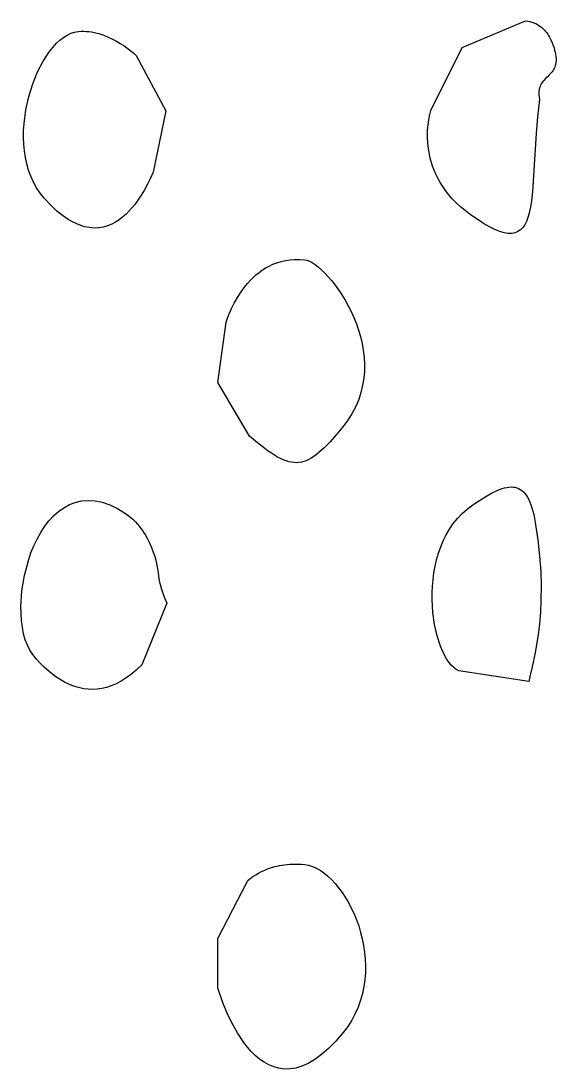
# Model space of a CAD drawing. Header units: millimetres. Extents: x 73 to 173, y -160 to -92.
# Drawn here: x 148.284 to 148.757, y -139.286 to -138.359 of the extents above; entities that cross this region are included whole.
import ezdxf

# ---------------------------------------------------------------- set-up
doc = ezdxf.new("R2010")
doc.units = ezdxf.units.MM
doc.layers.add('F.Silkscreen', color=41, linetype='CONTINUOUS', true_color=0xf2eda1)

msp = doc.modelspace()

# ---------------------------------------------------------------- linework, layer by layer
at = {"layer": 'F.Silkscreen', "linetype": 'CONTINUOUS'}
for p, q in [((148.674338, -138.382116), (148.730476, -138.358597)), ((148.730476, -138.358597), (148.732444, -138.358808)), ((148.732444, -138.358808), (148.734315, -138.359152)), ((148.734315, -138.359152), (148.736091, -138.359614)), ((148.736091, -138.359614), (148.737773, -138.36019)), ((148.328239, -138.369498), (148.331587, -138.368407)), ((148.331587, -138.368407), (148.334962, -138.367848)), ((148.334962, -138.367848), (148.337323, -138.367713)), ((148.337323, -138.367713), (148.339665, -138.367688)), ((148.339665, -138.367688), (148.341991, -138.367805)), ((148.341991, -138.367805), (148.344288, -138.368019)), ((148.344288, -138.368019), (148.34655, -138.368343)), ((148.34655, -138.368343), (148.348787, -138.368755)), ((148.348787, -138.368755), (148.353151, -138.369839)), ((148.737773, -138.36019), (148.739366, -138.360862)), ((148.739366, -138.360862), (148.740861, -138.361632)), ((148.740861, -138.361632), (148.742279, -138.362492)), ((148.742279, -138.362492), (148.743614, -138.363432)), ((148.743614, -138.363432), (148.744864, -138.364439)), ((148.744864, -138.364439), (148.746034, -138.365514)), ((148.746034, -138.365514), (148.747136, -138.366636)), ((148.747136, -138.366636), (148.748157, -138.367808)), ((148.748157, -138.367808), (148.749112, -138.369018)), ((148.749112, -138.369018), (148.75, -138.370253)), ((148.312255, -138.381991), (148.315305, -138.378647)), ((148.315305, -138.378647), (148.31844, -138.375697)), ((148.31844, -138.375697), (148.321648, -138.373166)), ((148.321648, -138.373166), (148.32492, -138.371094)), ((148.32492, -138.371094), (148.328239, -138.369498)), ((148.353151, -138.369839), (148.357344, -138.371212)), ((148.357344, -138.371212), (148.361352, -138.372823)), ((148.361352, -138.372823), (148.365155, -138.374611)), ((148.365155, -138.374611), (148.368723, -138.376516)), ((148.368723, -138.376516), (148.372029, -138.378483)), ((148.372029, -138.378483), (148.375049, -138.380457)), ((148.75, -138.370253), (148.750816, -138.371517)), ((148.750816, -138.371517), (148.751567, -138.372791)), ((148.751567, -138.372791), (148.752887, -138.375334)), ((148.752887, -138.375334), (148.75399, -138.377836)), ((148.75399, -138.377836), (148.754882, -138.38023)), ((148.303773, -138.394157), (148.30931, -138.385722)), ((148.30931, -138.385722), (148.312255, -138.381991)), ((148.375049, -138.380457), (148.377762, -138.382363)), ((148.377762, -138.382363), (148.380164, -138.384156)), ((148.380164, -138.384156), (148.383842, -138.387176)), ((148.383842, -138.387176), (148.385938, -138.389025)), ((148.646546, -138.437803), (148.674338, -138.382116)), ((148.754882, -138.38023), (148.755586, -138.382441)), ((148.755586, -138.382441), (148.75612, -138.384397)), ((148.75612, -138.384397), (148.756505, -138.386046)), ((148.756505, -138.386046), (148.75691, -138.388147)), ((148.298817, -138.403747), (148.303773, -138.394157)), ((148.385938, -138.389025), (148.412273, -138.438049)), ((148.757029, -138.396809), (148.756696, -138.398177)), ((148.75691, -138.388147), (148.757207, -138.390158)), ((148.757255, -138.395353), (148.757029, -138.396809)), ((148.757207, -138.390158), (148.757354, -138.392026)), ((148.757364, -138.393758), (148.757255, -138.395353)), ((148.757354, -138.392026), (148.757364, -138.393758)), ((148.294539, -138.414283), (148.298817, -138.403747)), ((148.751437, -138.406295), (148.749746, -138.407932)), ((148.753065, -138.404591), (148.751437, -138.406295)), ((148.753816, -138.40368), (148.753065, -138.404591)), ((148.754522, -138.40271), (148.753816, -138.40368)), ((148.755186, -138.401697), (148.754522, -138.40271)), ((148.755766, -138.400605), (148.755186, -138.401697)), ((148.756273, -138.399438), (148.755766, -138.400605)), ((148.756696, -138.398177), (148.756273, -138.399438)), ((148.291056, -138.425541), (148.294539, -138.414283)), ((148.743745, -138.415321), (148.743241, -138.416502)), ((148.744322, -138.414211), (148.743745, -138.415321)), ((148.744971, -138.413184), (148.744322, -138.414211)), ((148.745679, -138.412209), (148.744971, -138.413184)), ((148.746437, -138.411296), (148.745679, -138.412209)), ((148.74805, -138.409573), (148.746437, -138.411296)), ((148.749746, -138.407932), (148.74805, -138.409573)), ((148.742279, -138.420662), (148.742173, -138.422279)), ((148.742173, -138.422279), (148.742195, -138.424029)), ((148.742195, -138.424029), (148.742349, -138.425924)), ((148.742495, -138.41917), (148.742279, -138.420662)), ((148.742824, -138.417794), (148.742495, -138.41917)), ((148.743241, -138.416502), (148.742824, -138.417794)), ((148.288463, -138.437296), (148.291056, -138.425541)), ((148.742651, -138.427975), (148.740935, -138.44338)), ((148.742349, -138.425924), (148.742651, -138.427975)), ((148.286885, -138.449343), (148.288463, -138.437296)), ((148.412273, -138.438049), (148.400935, -138.492287)), ((148.644816, -138.446086), (148.645464, -138.442486)), ((148.645464, -138.442486), (148.646546, -138.437803)), ((148.740935, -138.44338), (148.73972, -138.458297)), ((148.286506, -138.455404), (148.286885, -138.449343)), ((148.643839, -138.455363), (148.644243, -138.450391)), ((148.644243, -138.450391), (148.644816, -138.446086)), ((148.286425, -138.46146), (148.286506, -138.455404)), ((148.286654, -138.467478), (148.286425, -138.46146)), ((148.643727, -138.460874), (148.643839, -138.455363)), ((148.643987, -138.466898), (148.643727, -138.460874)), ((148.73972, -138.458297), (148.738143, -138.486002)), ((148.287197, -138.473426), (148.286654, -138.467478)), ((148.644753, -138.473317), (148.643987, -138.466898)), ((148.288073, -138.479288), (148.287197, -138.473426)), ((148.2893, -138.485043), (148.288073, -138.479288)), ((148.646121, -138.480066), (148.644753, -138.473317)), ((148.648185, -138.487066), (148.646121, -138.480066)), ((148.290887, -138.490642), (148.2893, -138.485043)), ((148.64951, -138.490632), (148.648185, -138.487066)), ((148.738143, -138.486002), (148.736569, -138.509885)), ((148.292851, -138.496063), (148.290887, -138.490642)), ((148.295202, -138.501296), (148.292851, -138.496063)), ((148.398416, -138.498169), (148.396116, -138.502966)), ((148.400935, -138.492287), (148.398416, -138.498169)), ((148.651061, -138.494229), (148.64951, -138.490632)), ((148.652844, -138.497846), (148.651061, -138.494229)), ((148.654857, -138.501485), (148.652844, -138.497846)), ((148.297959, -138.50629), (148.295202, -138.501296)), ((148.301127, -138.511038), (148.297959, -138.50629)), ((148.396116, -138.502966), (148.393112, -138.508552)), ((148.65713, -138.505119), (148.654857, -138.501485)), ((148.659675, -138.508752), (148.65713, -138.505119)), ((148.304727, -138.515509), (148.301127, -138.511038)), ((148.310283, -138.521422), (148.304727, -138.515509)), ((148.389416, -138.514583), (148.385037, -138.520725)), ((148.393112, -138.508552), (148.389416, -138.514583)), ((148.662498, -138.51236), (148.659675, -138.508752)), ((148.665613, -138.515949), (148.662498, -138.51236)), ((148.669048, -138.519496), (148.665613, -138.515949)), ((148.736569, -138.509885), (148.735348, -138.520023)), ((148.315667, -138.526493), (148.310283, -138.521422)), ((148.320902, -138.530758), (148.315667, -138.526493)), ((148.379975, -138.526671), (148.377199, -138.529452)), ((148.38259, -138.523755), (148.379975, -138.526671)), ((148.385037, -138.520725), (148.38259, -138.523755)), ((148.672795, -138.522999), (148.669048, -138.519496)), ((148.676875, -138.526445), (148.672795, -138.522999)), ((148.681304, -138.529819), (148.676875, -138.526445)), ((148.735348, -138.520023), (148.733637, -138.528761)), ((148.325974, -138.534274), (148.320902, -138.530758)), ((148.330896, -138.537053), (148.325974, -138.534274)), ((148.371127, -138.534462), (148.367845, -138.536585)), ((148.374241, -138.532066), (148.371127, -138.534462)), ((148.377199, -138.529452), (148.374241, -138.532066)), ((148.693174, -138.537782), (148.681304, -138.529819)), ((148.731234, -138.535926), (148.72973, -138.538876)), ((148.73253, -138.532546), (148.731234, -138.535926)), ((148.733637, -138.528761), (148.73253, -138.532546)), ((148.335653, -138.539154), (148.330896, -138.537053)), ((148.340245, -138.540631), (148.335653, -138.539154)), ((148.344681, -138.541505), (148.340245, -138.540631)), ((148.348952, -138.541823), (148.344681, -138.541505)), ((148.35306, -138.541627), (148.348952, -138.541823)), ((148.357, -138.540971), (148.35306, -138.541627)), ((148.360779, -138.539879), (148.357, -138.540971)), ((148.36439, -138.538402), (148.360779, -138.539879)), ((148.367845, -138.536585), (148.36439, -138.538402)), ((148.698396, -138.540778), (148.693174, -138.537782)), ((148.703174, -138.543132), (148.698396, -138.540778)), ((148.707542, -138.544871), (148.703174, -138.543132)), ((148.711497, -138.546019), (148.707542, -138.544871)), ((148.723734, -138.544988), (148.72117, -138.546054)), ((148.726003, -138.543433), (148.723734, -138.544988)), ((148.727985, -138.541382), (148.726003, -138.543433)), ((148.72973, -138.538876), (148.727985, -138.541382)), ((148.715075, -138.546583), (148.711497, -138.546019)), ((148.718286, -138.546589), (148.715075, -138.546583)), ((148.72117, -138.546054), (148.718286, -138.546589)), ((148.507041, -138.573886), (148.510531, -138.57253)), ((148.510531, -138.57253), (148.514181, -138.571408)), ((148.514181, -138.571408), (148.518009, -138.570519)), ((148.518009, -138.570519), (148.522003, -138.569906)), ((148.522003, -138.569906), (148.52617, -138.569573)), ((148.52617, -138.569573), (148.530527, -138.569546)), ((148.530527, -138.569546), (148.535056, -138.569839)), ((148.535056, -138.569839), (148.537056, -138.570259)), ((148.537056, -138.570259), (148.539292, -138.571128)), ((148.539292, -138.571128), (148.541726, -138.572444)), ((148.541726, -138.572444), (148.544332, -138.574177)), ((148.492008, -138.583378), (148.494702, -138.581185)), ((148.494702, -138.581185), (148.497554, -138.579112)), ((148.497554, -138.579112), (148.500557, -138.5772)), ((148.500557, -138.5772), (148.503713, -138.575444)), ((148.503713, -138.575444), (148.507041, -138.573886)), ((148.544332, -138.574177), (148.547088, -138.576315)), ((148.547088, -138.576315), (148.549959, -138.57884)), ((148.549959, -138.57884), (148.552912, -138.581717)), ((148.552912, -138.581717), (148.555934, -138.584946)), ((148.482689, -138.593094), (148.484811, -138.590557)), ((148.484811, -138.590557), (148.487068, -138.588082)), ((148.487068, -138.588082), (148.489467, -138.585691)), ((148.489467, -138.585691), (148.492008, -138.583378)), ((148.555934, -138.584946), (148.558975, -138.588502)), ((148.558975, -138.588502), (148.562013, -138.592363)), ((148.475583, -138.603348), (148.478865, -138.598224)), ((148.478865, -138.598224), (148.482689, -138.593094)), ((148.562013, -138.592363), (148.565021, -138.596521)), ((148.565021, -138.596521), (148.567971, -138.60095)), ((148.567971, -138.60095), (148.570835, -138.605626)), ((148.47049, -138.612917), (148.472802, -138.608291)), ((148.472802, -138.608291), (148.475583, -138.603348)), ((148.570835, -138.605626), (148.573564, -138.610541)), ((148.467236, -138.620578), (148.468641, -138.617068)), ((148.468641, -138.617068), (148.47049, -138.612917)), ((148.573564, -138.610541), (148.576151, -138.615667)), ((148.576151, -138.615667), (148.578566, -138.620996)), ((148.458325, -138.678556), (148.465629, -138.625093)), ((148.465629, -138.625093), (148.467236, -138.620578)), ((148.578566, -138.620996), (148.58077, -138.626501)), ((148.58077, -138.626501), (148.582731, -138.632164)), ((148.582731, -138.632164), (148.584427, -138.637966)), ((148.584427, -138.637966), (148.585832, -138.643894)), ((148.585832, -138.643894), (148.586902, -138.649925)), ((148.586902, -138.649925), (148.587616, -138.656038)), ((148.587616, -138.656038), (148.587957, -138.662223)), ((148.587957, -138.662223), (148.587874, -138.668451)), ((148.587358, -138.674711), (148.586358, -138.680984)), ((148.587874, -138.668451), (148.587358, -138.674711)), ((148.48642, -138.726121), (148.458325, -138.678556)), ((148.586358, -138.680984), (148.584855, -138.687246)), ((148.582832, -138.693488), (148.580235, -138.699675)), ((148.584855, -138.687246), (148.582832, -138.693488)), ((148.580235, -138.699675), (148.577048, -138.705803)), ((148.57325, -138.711851), (148.568798, -138.717794)), ((148.577048, -138.705803), (148.57325, -138.711851)), ((148.568798, -138.717794), (148.562944, -138.724831)), ((148.493371, -138.73195), (148.48642, -138.726121)), ((148.557519, -138.730979), (148.554948, -138.73372)), ((148.562944, -138.724831), (148.557519, -138.730979)), ((148.49974, -138.736958), (148.493371, -138.73195)), ((148.502733, -138.739152), (148.49974, -138.736958)), ((148.505614, -138.741134), (148.502733, -138.739152)), ((148.550026, -138.738538), (148.547669, -138.74062)), ((148.552451, -138.736235), (148.550026, -138.738538)), ((148.554948, -138.73372), (148.552451, -138.736235)), ((148.508382, -138.74292), (148.505614, -138.741134)), ((148.511055, -138.74448), (148.508382, -138.74292)), ((148.513638, -138.745844), (148.511055, -138.74448)), ((148.516139, -138.74698), (148.513638, -138.745844)), ((148.518565, -138.747924), (148.516139, -138.74698)), ((148.520923, -138.748643), (148.518565, -138.747924)), ((148.523252, -138.74916), (148.520923, -138.748643)), ((148.52551, -138.749454), (148.523252, -138.74916)), ((148.527742, -138.749539), (148.52551, -138.749454)), ((148.529949, -138.749417), (148.527742, -138.749539)), ((148.532128, -138.749068), (148.529949, -138.749417)), ((148.534301, -138.748518), (148.532128, -138.749068)), ((148.536479, -138.747746), (148.534301, -138.748518)), ((148.538669, -138.746746), (148.536479, -138.747746)), ((148.540871, -138.745545), (148.538669, -138.746746)), ((148.543101, -138.744124), (148.540871, -138.745545)), ((148.545354, -138.742474), (148.543101, -138.744124)), ((148.547669, -138.74062), (148.545354, -138.742474)), ((148.695167, -138.779413), (148.700358, -138.776503)), ((148.700358, -138.776503), (148.705187, -138.774177)), ((148.705187, -138.774177), (148.707466, -138.773248)), ((148.707466, -138.773248), (148.709666, -138.772463)), ((148.709666, -138.772463), (148.711766, -138.771843)), ((148.711766, -138.771843), (148.713792, -138.771388)), ((148.713792, -138.771388), (148.715737, -138.771095)), ((148.715737, -138.771095), (148.717603, -138.770981)), ((148.717603, -138.770981), (148.719389, -138.771037)), ((148.719389, -138.771037), (148.721088, -138.771272)), ((148.721088, -138.771272), (148.722721, -138.771692)), ((148.722721, -138.771692), (148.724273, -138.772295)), ((148.724273, -138.772295), (148.725754, -138.77309)), ((148.725754, -138.77309), (148.727166, -138.774081)), ((148.727166, -138.774081), (148.728495, -138.775265)), ((148.728495, -138.775265), (148.729769, -138.776655)), ((148.729769, -138.776655), (148.730971, -138.778247)), ((148.322035, -138.789309), (148.326996, -138.786604)), ((148.326996, -138.786604), (148.332233, -138.784604)), ((148.332233, -138.784604), (148.337764, -138.783345)), ((148.337764, -138.783345), (148.343567, -138.782876)), ((148.343567, -138.782876), (148.349647, -138.783268)), ((148.349647, -138.783268), (148.355998, -138.784561)), ((148.355998, -138.784561), (148.362613, -138.786812)), ((148.683644, -138.786829), (148.689596, -138.782856)), ((148.689596, -138.782856), (148.695167, -138.779413)), ((148.730971, -138.778247), (148.73211, -138.780044)), ((148.73211, -138.780044), (148.733179, -138.782065)), ((148.733179, -138.782065), (148.734184, -138.7843)), ((148.734184, -138.7843), (148.73513, -138.78675)), ((148.73513, -138.78675), (148.736018, -138.789423)), ((148.312982, -138.79657), (148.317357, -138.792648)), ((148.317357, -138.792648), (148.322035, -138.789309)), ((148.362613, -138.786812), (148.369489, -138.790081)), ((148.369489, -138.790081), (148.37664, -138.794426)), ((148.37664, -138.794426), (148.379033, -138.796142)), ((148.670231, -138.79881), (148.674301, -138.794492)), ((148.674301, -138.794492), (148.678771, -138.790492)), ((148.678771, -138.790492), (148.683644, -138.786829)), ((148.736018, -138.789423), (148.736847, -138.792336)), ((148.736847, -138.792336), (148.737621, -138.795466)), ((148.737621, -138.795466), (148.738333, -138.798843)), ((148.30511, -138.805963), (148.308879, -138.801025)), ((148.308879, -138.801025), (148.312982, -138.79657)), ((148.379033, -138.796142), (148.381279, -138.797963)), ((148.381279, -138.797963), (148.383375, -138.799864)), ((148.383375, -138.799864), (148.385315, -138.801809)), ((148.385315, -138.801809), (148.387102, -138.803785)), ((148.387102, -138.803785), (148.388746, -138.805759)), ((148.663208, -138.808265), (148.666539, -138.803404)), ((148.666539, -138.803404), (148.670231, -138.79881)), ((148.738333, -138.798843), (148.738994, -138.802453)), ((148.738994, -138.802453), (148.741293, -138.8177)), ((148.298446, -138.817042), (148.30162, -138.81132)), ((148.30162, -138.81132), (148.30511, -138.805963)), ((148.388746, -138.805759), (148.390247, -138.807705)), ((148.390247, -138.807705), (148.391613, -138.809608)), ((148.391613, -138.809608), (148.392823, -138.811425)), ((148.392823, -138.811425), (148.393899, -138.81315)), ((148.393899, -138.81315), (148.395643, -138.816183)), ((148.657634, -138.81863), (148.660251, -138.813341)), ((148.660251, -138.813341), (148.663208, -138.808265)), ((148.293021, -138.829401), (148.295575, -138.823085)), ((148.295575, -138.823085), (148.298446, -138.817042)), ((148.395643, -138.816183), (148.39685, -138.818513)), ((148.39685, -138.818513), (148.39753, -138.819938)), ((148.39753, -138.819938), (148.399559, -138.824567)), ((148.655352, -138.824082), (148.657634, -138.81863)), ((148.741293, -138.8177), (148.742863, -138.832155)), ((148.290781, -138.835915), (148.293021, -138.829401)), ((148.399559, -138.824567), (148.401181, -138.828708)), ((148.401181, -138.828708), (148.402454, -138.832415)), ((148.402454, -138.832415), (148.403416, -138.835758)), ((148.651755, -138.8354), (148.653401, -138.829693)), ((148.653401, -138.829693), (148.655352, -138.824082)), ((148.742863, -138.832155), (148.743804, -138.84581)), ((148.287261, -138.849367), (148.290781, -138.835915)), ((148.403416, -138.835758), (148.404136, -138.838819)), ((148.404136, -138.838819), (148.404673, -138.84166)), ((148.404673, -138.84166), (148.405461, -138.846983)), ((148.649365, -138.847065), (148.650416, -138.841205)), ((148.650416, -138.841205), (148.651755, -138.8354)), ((148.285044, -138.863012), (148.287261, -138.849367)), ((148.405461, -138.846983), (148.406226, -138.852272)), ((148.64859, -138.852967), (148.649365, -138.847065)), ((148.743804, -138.84581), (148.744175, -138.85865)), ((148.406226, -138.852272), (148.406747, -138.855098)), ((148.406747, -138.855098), (148.407462, -138.858124)), ((148.407462, -138.858124), (148.408405, -138.861426)), ((148.647839, -138.864729), (148.648086, -138.858854)), ((148.648086, -138.858854), (148.64859, -138.852967)), ((148.744175, -138.85865), (148.744055, -138.870656)), ((148.28417, -138.87644), (148.285044, -138.863012)), ((148.408405, -138.861426), (148.409647, -138.865083)), ((148.409647, -138.865083), (148.411235, -138.869162)), ((148.411235, -138.869162), (148.413251, -138.873733)), ((148.647823, -138.87055), (148.647839, -138.864729)), ((148.284648, -138.889194), (148.28417, -138.87644)), ((148.413251, -138.873733), (148.391045, -138.928253)), ((148.648048, -138.876293), (148.647823, -138.87055)), ((148.648498, -138.881921), (148.648048, -138.876293)), ((148.744055, -138.870656), (148.743538, -138.881815)), ((148.650005, -138.892748), (148.648498, -138.881921)), ((148.743538, -138.881815), (148.742682, -138.892103)), ((148.285419, -138.895184), (148.284648, -138.889194)), ((148.286523, -138.900851), (148.285419, -138.895184)), ((148.652259, -138.902796), (148.650005, -138.892748)), ((148.742682, -138.892103), (148.741578, -138.901529)), ((148.287992, -138.906138), (148.286523, -138.900851)), ((148.28982, -138.910999), (148.287992, -138.906138)), ((148.653628, -138.907472), (148.652259, -138.902796)), ((148.741578, -138.901529), (148.738941, -138.917644)), ((148.291996, -138.915375), (148.28982, -138.910999)), ((148.294549, -138.919205), (148.291996, -138.915375)), ((148.655161, -138.911864), (148.653628, -138.907472)), ((148.656825, -138.915938), (148.655161, -138.911864)), ((148.658618, -138.919686), (148.656825, -138.915938)), ((148.298019, -138.923447), (148.294549, -138.919205)), ((148.300955, -138.926708), (148.298019, -138.923447)), ((148.66052, -138.923081), (148.658618, -138.919686)), ((148.66254, -138.92607), (148.66052, -138.923081)), ((148.738941, -138.917644), (148.736243, -138.930033)), ((148.30462, -138.930406), (148.300955, -138.926708)), ((148.308979, -138.934344), (148.30462, -138.930406)), ((148.314011, -138.938281), (148.308979, -138.934344)), ((148.386393, -138.932756), (148.381783, -138.936676)), ((148.391045, -138.928253), (148.386393, -138.932756)), ((148.664648, -138.92866), (148.66254, -138.92607)), ((148.666839, -138.930796), (148.664648, -138.92866)), ((148.669099, -138.932451), (148.666839, -138.930796)), ((148.671431, -138.933615), (148.669099, -138.932451)), ((148.733204, -138.943149), (148.671431, -138.933615)), ((148.736243, -138.930033), (148.734125, -138.938589)), ((148.31965, -138.941993), (148.314011, -138.938281)), ((148.322684, -138.943697), (148.31965, -138.941993)), ((148.325857, -138.945252), (148.322684, -138.943697)), ((148.372755, -138.942833), (148.36834, -138.945151)), ((148.377242, -138.940018), (148.372755, -138.942833)), ((148.381783, -138.936676), (148.377242, -138.940018)), ((148.734125, -138.938589), (148.733204, -138.943149)), ((148.329167, -138.946646), (148.325857, -138.945252)), ((148.332596, -138.947842), (148.329167, -138.946646)), ((148.336153, -138.948816), (148.332596, -138.947842)), ((148.339821, -138.949539), (148.336153, -138.948816)), ((148.343601, -138.949978), (148.339821, -138.949539)), ((148.347492, -138.950111), (148.343601, -138.949978)), ((148.351481, -138.949906), (148.347492, -138.950111)), ((148.355564, -138.94933), (148.351481, -138.949906)), ((148.35974, -138.948369), (148.355564, -138.94933)), ((148.364002, -138.946985), (148.35974, -138.948369)), ((148.36834, -138.945151), (148.364002, -138.946985)), ((148.494171, -139.112744), (148.496857, -139.111342)), ((148.496857, -139.111342), (148.498324, -139.110654)), ((148.498324, -139.110654), (148.499866, -139.109977)), ((148.499866, -139.109977), (148.501488, -139.109308)), ((148.501488, -139.109308), (148.503189, -139.108661)), ((148.503189, -139.108661), (148.504963, -139.108057)), ((148.504963, -139.108057), (148.506825, -139.107474)), ((148.506825, -139.107474), (148.508762, -139.106941)), ((148.508762, -139.106941), (148.51077, -139.106433)), ((148.51077, -139.106433), (148.512863, -139.105987)), ((148.512863, -139.105987), (148.515026, -139.105597)), ((148.515026, -139.105597), (148.517278, -139.105265)), ((148.517278, -139.105265), (148.519602, -139.104995)), ((148.519602, -139.104995), (148.522003, -139.104798)), ((148.522003, -139.104798), (148.524485, -139.104688)), ((148.524485, -139.104688), (148.52703, -139.104647)), ((148.52703, -139.104647), (148.529665, -139.104694)), ((148.529665, -139.104694), (148.532378, -139.104841)), ((148.532378, -139.104841), (148.535156, -139.105085)), ((148.535156, -139.105085), (148.538515, -139.105667)), ((148.538515, -139.105667), (148.541919, -139.106725)), ((148.541919, -139.106725), (148.545336, -139.108241)), ((148.545336, -139.108241), (148.548738, -139.110193)), ((148.548738, -139.110193), (148.552131, -139.112543)), ((148.458282, -139.170652), (148.484767, -139.119248)), ((148.484767, -139.119248), (148.486608, -139.117733)), ((148.486608, -139.117733), (148.488016, -139.11666)), ((148.488016, -139.11666), (148.489744, -139.115447)), ((148.489744, -139.115447), (148.491794, -139.114128)), ((148.491794, -139.114128), (148.494171, -139.112744)), ((148.552131, -139.112543), (148.555485, -139.115291)), ((148.555485, -139.115291), (148.558783, -139.118403)), ((148.558783, -139.118403), (148.561995, -139.121864)), ((148.561995, -139.121864), (148.565122, -139.125646)), ((148.565122, -139.125646), (148.568133, -139.129741)), ((148.568133, -139.129741), (148.571013, -139.134108)), ((148.571013, -139.134108), (148.573752, -139.138742)), ((148.573752, -139.138742), (148.576322, -139.143624)), ((148.576322, -139.143624), (148.578702, -139.148717)), ((148.578702, -139.148717), (148.580885, -139.154012)), ((148.580885, -139.154012), (148.582845, -139.159482)), ((148.582845, -139.159482), (148.584554, -139.165106)), ((148.584554, -139.165106), (148.586018, -139.17086)), ((148.458183, -139.214421), (148.458282, -139.170652)), ((148.586018, -139.17086), (148.587207, -139.176737)), ((148.587207, -139.176737), (148.588096, -139.182701)), ((148.588096, -139.182701), (148.588674, -139.188738)), ((148.588674, -139.188738), (148.588916, -139.194823)), ((148.588916, -139.194823), (148.588825, -139.200934)), ((148.588825, -139.200934), (148.588354, -139.207056)), ((148.587499, -139.213168), (148.586239, -139.219234)), ((148.588354, -139.207056), (148.587499, -139.213168)), ((148.460813, -139.222318), (148.458183, -139.214421)), ((148.463318, -139.228941), (148.460813, -139.222318)), ((148.586239, -139.219234), (148.584552, -139.225245)), ((148.46663, -139.236744), (148.463318, -139.228941)), ((148.582434, -139.231177), (148.579855, -139.237019)), ((148.584552, -139.225245), (148.582434, -139.231177)), ((148.470732, -139.245268), (148.46663, -139.236744)), ((148.579855, -139.237019), (148.576804, -139.242732)), ((148.475643, -139.254038), (148.470732, -139.245268)), ((148.57325, -139.248303), (148.569191, -139.253709)), ((148.576804, -139.242732), (148.57325, -139.248303)), ((148.48135, -139.26259), (148.475643, -139.254038)), ((148.569191, -139.253709), (148.56257, -139.261375)), ((148.484512, -139.266649), (148.48135, -139.26259)), ((148.487874, -139.270477), (148.484512, -139.266649)), ((148.556172, -139.267884), (148.549966, -139.273303)), ((148.56257, -139.261375), (148.556172, -139.267884)), ((148.491428, -139.274019), (148.487874, -139.270477)), ((148.49519, -139.277222), (148.491428, -139.274019)), ((148.499161, -139.280025), (148.49519, -139.277222)), ((148.543965, -139.277682), (148.538176, -139.281087)), ((148.549966, -139.273303), (148.543965, -139.277682)), ((148.503325, -139.282364), (148.499161, -139.280025)), ((148.507693, -139.284189), (148.503325, -139.282364)), ((148.512266, -139.285444), (148.507693, -139.284189)), ((148.517042, -139.286068), (148.512266, -139.285444)), ((148.522018, -139.286004), (148.517042, -139.286068)), ((148.527208, -139.285181), (148.522018, -139.286004)), ((148.532584, -139.28357), (148.527208, -139.285181)), ((148.538176, -139.281087), (148.532584, -139.28357))]:
    msp.add_line(p, q, dxfattribs=at)

doc.saveas('drawing.dxf')
